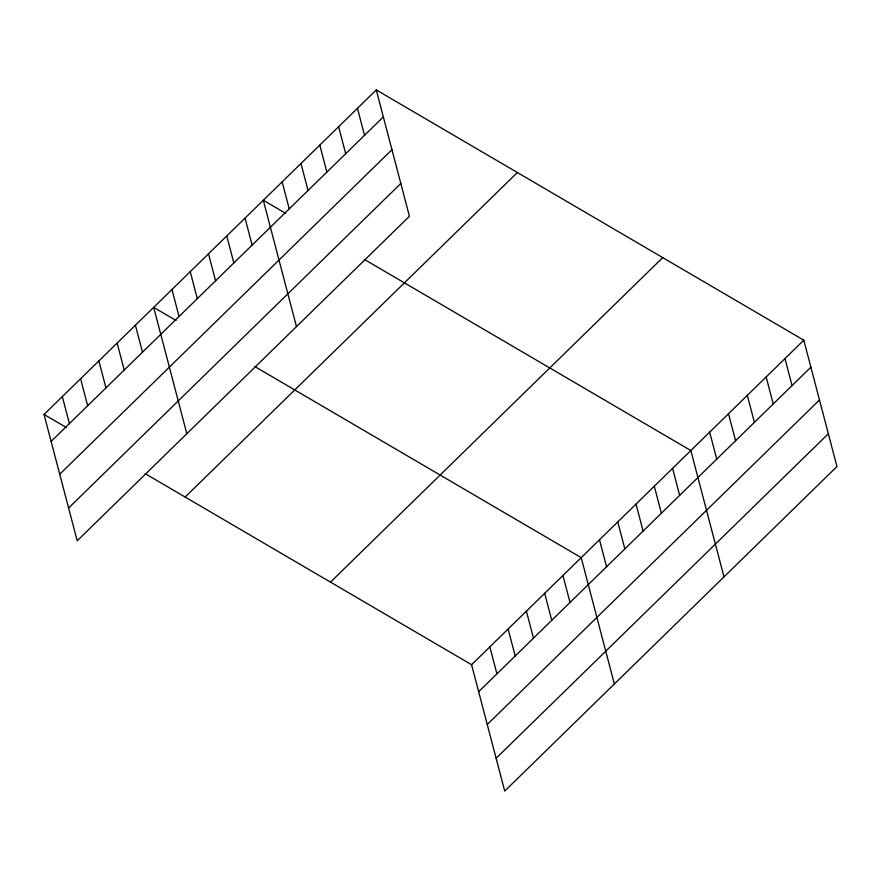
<?xml version="1.0" encoding="UTF-8"?>
<svg xmlns="http://www.w3.org/2000/svg" width="881" height="881" viewBox="0 0 881 881"><rect width="100%" height="100%" fill="white"/><g stroke="black" fill="none" stroke-linecap="round" stroke-linejoin="round"><path stroke-width="1.32" d="M376.275 89.928L409.423 216.286L77.198 540.802L44.05 414.455L376.275 89.928L803.802 340.198L836.95 466.545L504.725 791.072L471.577 664.715L145.156 473.637M51.131 441.436L383.356 116.92M59.732 474.231L391.957 149.704M68.597 508.007L400.822 183.49M185.131 497.038L517.356 172.522M330.496 582.132L662.721 257.615M471.577 664.715L803.802 340.198M478.658 691.706L810.883 367.179M487.259 724.49L819.484 399.974M496.124 758.277L828.349 433.76M285.664 213.345L263.32 200.273L296.468 326.62M364.426 259.454L690.847 450.532L723.995 576.879M176.024 320.442L153.69 307.359L186.827 433.705M254.796 366.551L581.207 557.629L614.354 683.975M44.05 414.455L66.383 427.527M784.982 358.589L792.052 385.57M766.151 376.98L773.232 403.961M747.319 395.371L754.4 422.351M728.499 413.751L735.58 440.742M709.668 432.142L716.749 459.133M672.577 468.384L679.647 495.364M654.297 486.235L661.378 513.216M636.027 504.086L643.108 531.067M617.757 521.926L624.838 548.907M599.487 539.778L606.557 566.758M562.937 575.48L570.018 602.461M544.667 593.32L551.748 620.301M526.398 611.172L533.468 638.152M508.117 629.023L515.198 656.004M357.455 108.319L364.536 135.311M489.847 646.874L496.928 673.855M338.623 126.71L345.704 153.69M319.803 145.101L326.873 172.081M300.972 163.492L308.053 190.472M282.151 181.882L289.221 208.863M245.05 218.114L252.131 245.105M226.78 235.965L233.85 262.945M208.5 253.816L215.581 280.797M190.23 271.667L197.311 298.648M171.96 289.519L179.041 316.499M135.41 325.21L142.491 352.191M117.14 343.061L124.221 370.042M98.87 360.913L105.951 387.893M80.6 378.753L87.671 405.734M62.32 396.604L69.401 423.585"/></g></svg>
